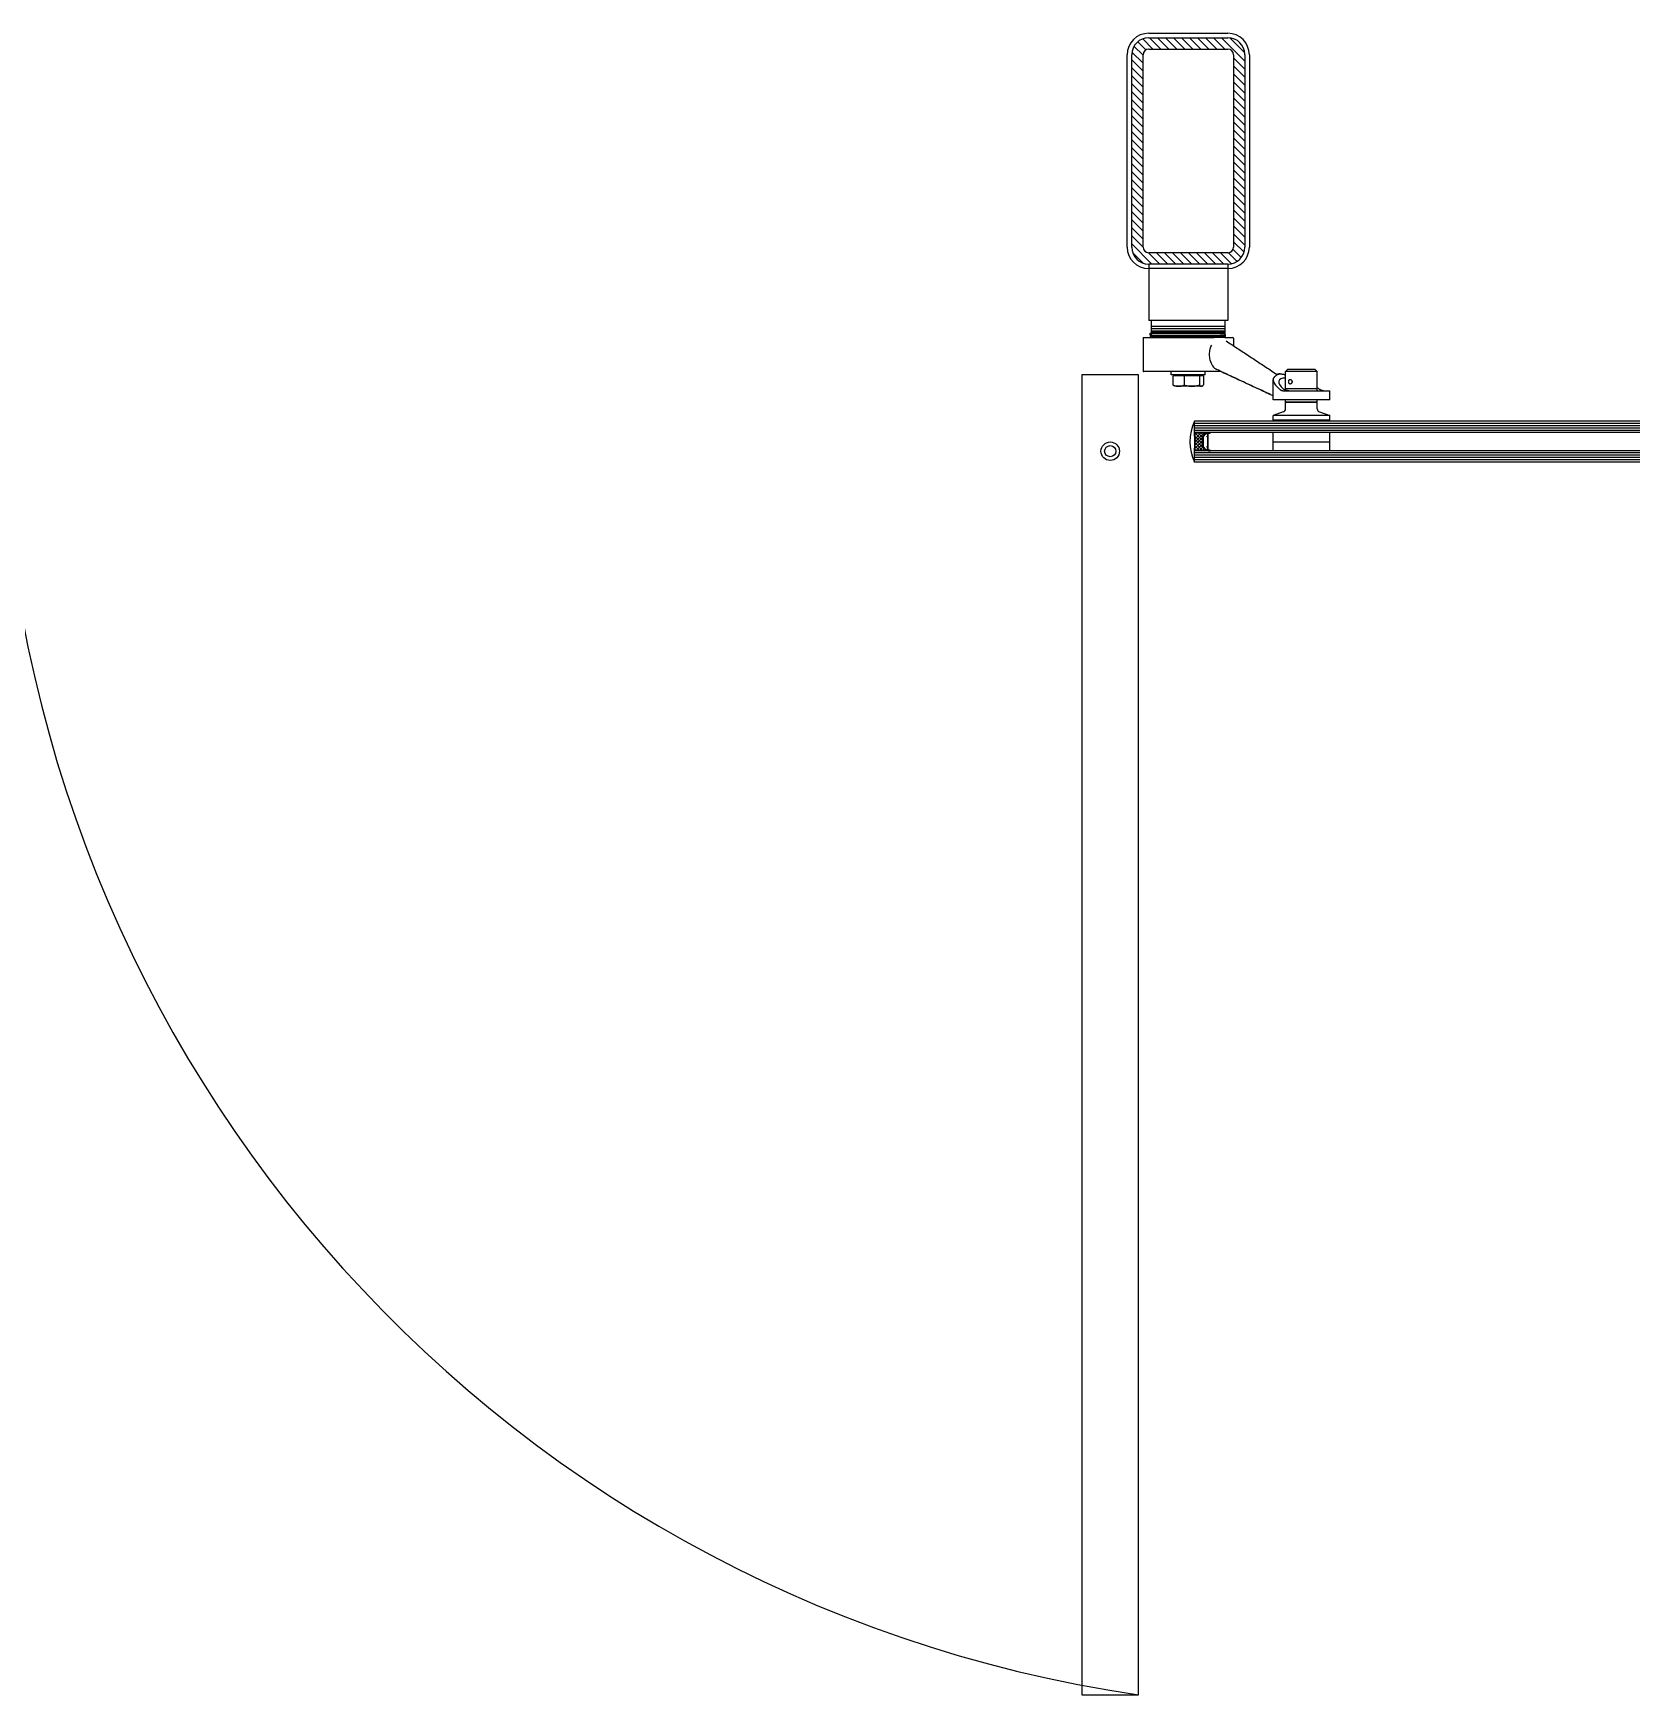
# Model space of a CAD drawing. Header units: inches. Extents: x -12530 to 36157, y 78659 to 110077.
# Drawn here: x 13634 to 15054, y 88586 to 90055 of the extents above; entities that cross this region are included whole.
import ezdxf

# ---------------------------------------------------------------- set-up
doc = ezdxf.new("R2010")
doc.units = ezdxf.units.IN
doc.header["$MEASUREMENT"] = 0
doc.layers.add('freecads.com', color=7, linetype='Continuous')

msp = doc.modelspace()

# ---------------------------------------------------------------- linework, layer by layer
at = {"layer": 'freecads.com'}
for p, q in [((14619.5, 90054.6, 0), (14689.5, 90054.6, 0)), ((14619.5, 90050.6, 0), (14689.5, 90050.6, 0)), ((14630.3, 90040.6, 0), (14620.3, 90050.6, 0)), ((14637.4, 90040.6, 0), (14627.4, 90050.6, 0)), ((14644.4, 90040.6, 0), (14634.4, 90050.6, 0)), ((14651.5, 90040.6, 0), (14641.5, 90050.6, 0)), ((14658.6, 90040.6, 0), (14648.6, 90050.6, 0)), ((14665.6, 90040.6, 0), (14655.6, 90050.6, 0)), ((14672.7, 90040.6, 0), (14662.7, 90050.6, 0)), ((14679.8, 90040.6, 0), (14669.8, 90050.6, 0)), ((14686.9, 90040.6, 0), (14676.9, 90050.6, 0)), ((14704.5, 90030, 0), (14683.9, 90050.6, 0)), ((14704.4, 90037.2, 0), (14691.1, 90050.5, 0)), ((14600.5, 89865.6, 0), (14600.5, 90035.6, 0)), ((14604.5, 89865.6, 0), (14604.5, 90035.6, 0)), ((14614.5, 90028.1, 0), (14604.7, 90037.9, 0)), ((14614.5, 90035.2, 0), (14606.5, 90043.1, 0)), ((14616.9, 90039.9, 0), (14609.8, 90047, 0)), ((14623.2, 90040.6, 0), (14614.2, 90049.6, 0)), ((14614.5, 89865.6, 0), (14614.5, 90035.6, 0)), ((14619.5, 90040.6, 0), (14689.5, 90040.6, 0)), ((14694.5, 90035.6, 0), (14694.5, 89865.6, 0)), ((14704.5, 90035.6, 0), (14704.5, 89865.6, 0)), ((14708.5, 90035.6, 0), (14708.5, 89865.6, 0)), ((14614.5, 90021, 0), (14604.5, 90031, 0)), ((14614.5, 90013.9, 0), (14604.5, 90023.9, 0)), ((14704.5, 90022.9, 0), (14694.5, 90032.9, 0)), ((14704.5, 90015.9, 0), (14694.5, 90025.9, 0)), ((14614.5, 90006.9, 0), (14604.5, 90016.9, 0)), ((14614.5, 89999.8, 0), (14604.5, 90009.8, 0)), ((14704.5, 90008.8, 0), (14694.5, 90018.8, 0)), ((14704.5, 90001.7, 0), (14694.5, 90011.7, 0)), ((14614.5, 89992.7, 0), (14604.5, 90002.7, 0)), ((14614.5, 89985.7, 0), (14604.5, 89995.7, 0)), ((14704.5, 89994.7, 0), (14694.5, 90004.7, 0)), ((14704.5, 89987.6, 0), (14694.5, 89997.6, 0)), ((14614.5, 89978.6, 0), (14604.5, 89988.6, 0)), ((14614.5, 89971.5, 0), (14604.5, 89981.5, 0)), ((14704.5, 89980.5, 0), (14694.5, 89990.5, 0)), ((14704.5, 89973.4, 0), (14694.5, 89983.4, 0)), ((14614.5, 89964.4, 0), (14604.5, 89974.4, 0)), ((14614.5, 89957.4, 0), (14604.5, 89967.4, 0)), ((14704.5, 89966.4, 0), (14694.5, 89976.4, 0)), ((14704.5, 89959.3, 0), (14694.5, 89969.3, 0)), ((14704.5, 89952.2, 0), (14694.5, 89962.2, 0)), ((14614.5, 89950.3, 0), (14604.5, 89960.3, 0)), ((14614.5, 89943.2, 0), (14604.5, 89953.2, 0)), ((14704.5, 89945.2, 0), (14694.5, 89955.2, 0)), ((14704.5, 89938.1, 0), (14694.5, 89948.1, 0)), ((14614.5, 89936.2, 0), (14604.5, 89946.2, 0)), ((14614.5, 89929.1, 0), (14604.5, 89939.1, 0)), ((14704.5, 89931, 0), (14694.5, 89941, 0)), ((14704.5, 89923.9, 0), (14694.5, 89933.9, 0)), ((14614.5, 89922, 0), (14604.5, 89932, 0)), ((14614.5, 89914.9, 0), (14604.5, 89924.9, 0)), ((14614.5, 89907.9, 0), (14604.5, 89917.9, 0)), ((14704.5, 89916.9, 0), (14694.5, 89926.9, 0)), ((14704.5, 89909.8, 0), (14694.5, 89919.8, 0)), ((14614.5, 89900.8, 0), (14604.5, 89910.8, 0)), ((14614.5, 89893.7, 0), (14604.5, 89903.7, 0)), ((14704.5, 89902.7, 0), (14694.5, 89912.7, 0)), ((14704.5, 89895.7, 0), (14694.5, 89905.7, 0)), ((14614.5, 89886.7, 0), (14604.5, 89896.7, 0)), ((14614.5, 89879.6, 0), (14604.5, 89889.6, 0)), ((14704.5, 89888.6, 0), (14694.5, 89898.6, 0)), ((14704.5, 89881.5, 0), (14694.5, 89891.5, 0)), ((14614.5, 89872.5, 0), (14604.5, 89882.5, 0)), ((14614.5, 89865.4, 0), (14604.5, 89875.5, 0)), ((14704.5, 89874.4, 0), (14694.5, 89884.4, 0)), ((14704.5, 89867.4, 0), (14694.5, 89877.4, 0)), ((14622.3, 89850.6, 0), (14604.5, 89868.4, 0)), ((14614.3, 89851.6, 0), (14605.5, 89860.4, 0)), ((14629.4, 89850.6, 0), (14619.4, 89860.6, 0)), ((14689.5, 89860.6, 0), (14619.5, 89860.6, 0)), ((14636.4, 89850.6, 0), (14626.4, 89860.6, 0)), ((14643.5, 89850.6, 0), (14633.5, 89860.6, 0)), ((14650.6, 89850.6, 0), (14640.6, 89860.6, 0)), ((14657.7, 89850.6, 0), (14647.7, 89860.6, 0)), ((14664.7, 89850.6, 0), (14654.7, 89860.6, 0)), ((14671.8, 89850.6, 0), (14661.8, 89860.6, 0)), ((14678.9, 89850.6, 0), (14668.9, 89860.6, 0)), ((14685.9, 89850.6, 0), (14675.9, 89860.6, 0)), ((14692.7, 89850.9, 0), (14683, 89860.6, 0)), ((14697.7, 89853, 0), (14690.1, 89860.6, 0)), ((14701.4, 89856.4, 0), (14694.1, 89863.6, 0)), ((14703.8, 89861, 0), (14694.5, 89870.3, 0)), ((14689.5, 89850.6, 0), (14619.5, 89850.6, 0)), ((14689.5, 89846.6, 0), (14619.5, 89846.6, 0)), ((14560.5, 89752.7, 0), (14560.5, 88586.1, 0)), ((14610.5, 89752.7, 0), (14560.5, 89752.7, 0)), ((14610.5, 88586.1, 0), (14610.5, 89752.7, 0)), ((15053.6, 89711.6), (14660.1, 89711.6, 0)), ((14660.1, 89701.6, 0), (14660.1, 89711.6, 0)), ((15053.6, 89709.6), (14660.1, 89709.6, 0)), ((15053.6, 89707.6), (14660.1, 89707.6, 0)), ((15053.6, 89705.6), (14660.1, 89705.6, 0)), ((15053.6, 89703.6), (14660.1, 89703.6, 0)), ((15053.6, 89701.6), (14660.1, 89701.6, 0)), ((14660.1, 89701.4), (14660.3, 89701.6)), ((14660.1, 89698.7), (14663.1, 89701.6)), ((14667.1, 89694.5), (14660.1, 89701.6)), ((14660.2, 89694.6), (14660.1, 89701.6, 0)), ((14667.1, 89691.7), (14660.1, 89698.7)), ((14660.2, 89695.9), (14665.9, 89701.6)), ((14660.2, 89693.1), (14668.8, 89701.6)), ((14667.1, 89697.4), (14662.9, 89701.6)), ((14668.1, 89699.2), (14665.7, 89701.6)), ((14669.9, 89701.3), (14667.1, 89698.2)), ((14667.1, 89698.2), (14667.1, 89689)), ((14670.2, 89700.8), (14667.6, 89698)), ((14667.6, 89698), (14667.6, 89689.2)), ((14669.4, 89700.7), (14668.5, 89701.6)), ((14671.3, 89698.4), (14671.7, 89698.6)), ((14671.3, 89697.9), (14671.3, 89698.4)), ((14671.7, 89697.6), (14671.3, 89697.9)), ((14671.7, 89698.6), (14671.7, 89700.5)), ((14671.7, 89689.6), (14671.7, 89697.6)), ((14671.9, 89698.1), (14672.2, 89698.3)), ((14672.2, 89697.9), (14671.9, 89698.1)), ((14672.2, 89700.9), (14672.3, 89701)), ((14672.2, 89698.3), (14672.2, 89700.9)), ((14672.2, 89700.9), (14672.2, 89700.9)), ((14672.2, 89700.9), (14672.2, 89700.9)), ((14672.2, 89694.4), (14672.2, 89697.9)), ((14672.3, 89701), (14672.3, 89701.1)), ((14672.3, 89701.1), (14672.4, 89701.1)), ((14672.3, 89701), (14672.3, 89701)), ((14672.3, 89701), (14672.3, 89701)), ((14674.2, 89701.6), (14672.4, 89701.6)), ((14672.4, 89701.1), (14672.4, 89701.1)), ((14672.4, 89701.1), (14672.5, 89701.1)), ((14672.5, 89701.1), (14673.7, 89701.1)), ((14673.7, 89701.1), (14674.2, 89701.4)), ((14674.2, 89701.4), (14674.2, 89701.6)), ((14660.1, 89690.2), (14667.1, 89697.2)), ((14660.1, 89687.3), (14667.1, 89694.3)), ((14660.1, 89685.6, 0), (14660.2, 89690.4)), ((14664.7, 89685.6), (14660.1, 89690.2)), ((14661.9, 89685.6), (14660.1, 89687.4)), ((15053.6, 89685.6), (14660.1, 89685.6, 0)), ((14660.1, 89675.6, 0), (14660.1, 89685.6, 0)), ((15053.6, 89683.6), (14660.1, 89683.6, 0)), ((14668.7, 89687.3), (14660.2, 89695.8)), ((14660.2, 89690.4), (14660.2, 89694.6)), ((14667.5, 89685.6), (14660.2, 89693)), ((14661.2, 89685.6), (14667.1, 89691.5)), ((14664, 89685.6), (14667.3, 89688.8)), ((14666.9, 89685.6), (14668.6, 89687.4)), ((14667.1, 89689), (14669.9, 89685.9)), ((14667.6, 89689.2), (14670.2, 89686.4)), ((14669.7, 89685.6), (14669.9, 89685.8)), ((14671.3, 89689.4), (14671.7, 89689.6)), ((14671.3, 89688.9), (14671.3, 89689.4)), ((14671.7, 89688.6), (14671.3, 89688.9)), ((14671.7, 89686.8), (14671.7, 89688.6)), ((14671.8, 89689.1), (14672.2, 89689.3)), ((14672.2, 89688.9), (14671.8, 89689.1)), ((14672.1, 89694.1), (14672.2, 89694.4)), ((14672.1, 89693.1), (14672.1, 89694.1)), ((14672.2, 89692.9), (14672.1, 89693.1)), ((14672.2, 89689.3), (14672.2, 89692.9)), ((14672.2, 89686.4), (14672.2, 89688.9)), ((14672.2, 89686.3), (14672.2, 89686.4)), ((14672.2, 89686.2), (14672.2, 89686.3)), ((14672.3, 89686.2), (14672.2, 89686.2)), ((14672.2, 89686.2), (14672.2, 89686.2)), ((14672.3, 89686.1), (14672.3, 89686.2)), ((14672.3, 89686.2), (14672.3, 89686.2)), ((14672.4, 89686.1), (14672.3, 89686.1)), ((14673.7, 89686.1), (14672.4, 89686.1)), ((14672.4, 89686.1), (14672.4, 89686.1)), ((14672.4, 89686.1), (14672.4, 89686.1)), ((14672.4, 89685.6), (14674.2, 89685.6)), ((14674.2, 89685.9), (14673.7, 89686.1)), ((14674.2, 89685.6), (14674.2, 89685.9)), ((14729.5, 89693.6, 0), (14779.5, 89693.6, 0)), ((15053.6, 89681.6), (14660.1, 89681.6, 0)), ((15053.6, 89679.6), (14660.1, 89679.6, 0)), ((15053.6, 89677.6), (14660.1, 89677.6, 0)), ((15053.6, 89675.6), (14660.1, 89675.6, 0)), ((15053.6, 89675.6), (14660.1, 89675.6, 0)), ((14560.5, 88586.1, 0), (14610.5, 88586.1, 0))]:
    msp.add_line(p, q, dxfattribs=at)
for p, q in [((14619.5, 89850.6, 0), (14619.5, 89800.6, 0)), ((14689.5, 89850.6, 0), (14619.5, 89850.6, 0)), ((14689.5, 89850.6, 0), (14689.5, 89800.6, 0)), ((14654.5, 89800.6, 0), (14619.5, 89800.6, 0)), ((14622, 89795.6, 0), (14622, 89800.6, 0)), ((14689.5, 89800.6, 0), (14654.5, 89800.6, 0)), ((14687, 89795.6, 0), (14687, 89800.6, 0)), ((14615, 89785.6, 0), (14677.4, 89785.6, 0)), ((14620.9, 89789.6, 0), (14621.7, 89789.6, 0)), ((14620.9, 89788.1, 0), (14620.9, 89789.6, 0)), ((14620.9, 89788.1, 0), (14620.9, 89786.6, 0)), ((14621.7, 89786.6, 0), (14620.9, 89786.6, 0)), ((14622, 89789.6, 0), (14621.7, 89789.6, 0)), ((14621.7, 89788.1, 0), (14622, 89788.1, 0)), ((14622, 89788.1, 0), (14621.7, 89788.1, 0)), ((14621.7, 89786.6, 0), (14622, 89786.6, 0)), ((14622, 89795.6, 0), (14677.5, 89795.6, 0)), ((14622, 89795.6, 0), (14677.5, 89795.6, 0)), ((14622, 89793.6, 0), (14622, 89795.6, 0)), ((14622, 89793.6, 0), (14677.5, 89793.6, 0)), ((14622, 89793.6, 0), (14677.5, 89793.6, 0)), ((14622, 89791.6, 0), (14622, 89793.6, 0)), ((14622, 89791.6, 0), (14677.5, 89791.6, 0)), ((14622, 89791.6, 0), (14677.5, 89791.6, 0)), ((14622, 89790.6, 0), (14622, 89791.6, 0)), ((14622, 89790.6, 0), (14677.5, 89790.6, 0)), ((14622, 89790.6, 0), (14677.5, 89790.6, 0)), ((14622, 89789.6, 0), (14622, 89790.6, 0)), ((14622, 89789.6, 0), (14687, 89789.6, 0)), ((14622, 89788, 0), (14622, 89789.6, 0)), ((14622, 89789.6, 0), (14677.5, 89789.6, 0)), ((14622, 89788, 0), (14622, 89786.6, 0)), ((14687, 89786.6, 0), (14622, 89786.6, 0)), ((14622, 89786.6, 0), (14677.5, 89786.6, 0)), ((14622, 89785.6, 0), (14622, 89786.6, 0)), ((14677.9, 89785.6, 0), (14677.4, 89785.6, 0)), ((14677.5, 89795.6, 0), (14687, 89795.6, 0)), ((14677.5, 89795.6, 0), (14687, 89795.6, 0)), ((14677.5, 89793.6, 0), (14687, 89793.6, 0)), ((14677.5, 89793.6, 0), (14687, 89793.6, 0)), ((14677.5, 89791.6, 0), (14687, 89791.6, 0)), ((14677.5, 89791.6, 0), (14687, 89791.6, 0)), ((14677.5, 89790.6, 0), (14687, 89790.6, 0)), ((14677.5, 89790.6, 0), (14687, 89790.6, 0)), ((14677.5, 89789.6, 0), (14687, 89789.6, 0)), ((14677.5, 89786.6, 0), (14687, 89786.6, 0)), ((14678.4, 89785.6, 0), (14677.9, 89785.6, 0)), ((14678.8, 89785.6, 0), (14678.4, 89785.6, 0)), ((14679.3, 89785.6, 0), (14678.8, 89785.6, 0)), ((14679.8, 89785.6, 0), (14679.3, 89785.6, 0)), ((14680.2, 89785.6, 0), (14679.8, 89785.6, 0)), ((14680.7, 89785.6, 0), (14680.2, 89785.6, 0)), ((14681.1, 89785.6, 0), (14680.7, 89785.6, 0)), ((14681.6, 89785.6, 0), (14681.1, 89785.6, 0)), ((14682, 89785.6, 0), (14681.6, 89785.6, 0)), ((14682.4, 89785.6, 0), (14682, 89785.6, 0)), ((14682.8, 89785.6, 0), (14682.4, 89785.6, 0)), ((14683.2, 89785.6, 0), (14682.8, 89785.6, 0)), ((14683.6, 89785.6, 0), (14683.2, 89785.6, 0)), ((14684, 89785.6, 0), (14683.6, 89785.6, 0)), ((14684.3, 89785.6, 0), (14684, 89785.6, 0)), ((14684.7, 89785.6, 0), (14684.3, 89785.6, 0)), ((14685, 89785.6, 0), (14684.7, 89785.6, 0)), ((14685.3, 89785.6, 0), (14685, 89785.6, 0)), ((14685.7, 89785.6, 0), (14685.3, 89785.6, 0)), ((14686, 89785.6, 0), (14685.7, 89785.6, 0)), ((14686.3, 89785.6, 0), (14686, 89785.6, 0)), ((14686.6, 89785.6, 0), (14686.3, 89785.6, 0)), ((14686.9, 89785.6, 0), (14686.6, 89785.6, 0)), ((14686.9, 89785.6, 0), (14694, 89785.6, 0)), ((14687, 89793.6, 0), (14687, 89795.6, 0)), ((14687, 89791.6, 0), (14687, 89793.6, 0)), ((14687, 89790.6, 0), (14687, 89791.6, 0)), ((14687, 89789.6, 0), (14687, 89790.6, 0)), ((14687, 89788.2, 0), (14687, 89789.6, 0)), ((14687, 89788.2, 0), (14687, 89786.6, 0)), ((14687, 89785.6, 0), (14687, 89786.6, 0)), ((14614.5, 89785.1, 0), (14614.5, 89756.1, 0)), ((14688, 89782.7, 0), (14689.2, 89781.9, 0)), ((14689.2, 89781.9, 0), (14690.5, 89781.1, 0)), ((14690.5, 89781.1, 0), (14691.7, 89780.2, 0)), ((14691.7, 89780.2, 0), (14693, 89779.4, 0)), ((14693, 89779.4, 0), (14694.2, 89778.6, 0)), ((14694.2, 89778.6, 0), (14695.5, 89777.8, 0)), ((14694.5, 89785.1, 0), (14694.5, 89778.4, 0)), ((14695.5, 89777.8, 0), (14696.8, 89776.9, 0)), ((14696.8, 89776.9, 0), (14698, 89776.1, 0)), ((14698, 89776.1, 0), (14699.3, 89775.3, 0)), ((14699.3, 89775.3, 0), (14700.5, 89774.4, 0)), ((14700.5, 89774.4, 0), (14701.8, 89773.6, 0)), ((14701.8, 89773.6, 0), (14703, 89772.8, 0)), ((14703, 89772.8, 0), (14704.3, 89772, 0)), ((14704.3, 89772, 0), (14705.5, 89771.1, 0)), ((14705.5, 89771.1, 0), (14706.8, 89770.3, 0)), ((14681.2, 89756.7, 0), (14679.8, 89757.3, 0)), ((14682.6, 89756, 0), (14681.2, 89756.7, 0)), ((14706.8, 89770.3, 0), (14708, 89769.5, 0)), ((14708, 89769.5, 0), (14709.3, 89768.6, 0)), ((14709.3, 89768.6, 0), (14710.6, 89767.8, 0)), ((14710.6, 89767.8, 0), (14711.8, 89767, 0)), ((14711.8, 89767, 0), (14713.1, 89766.2, 0)), ((14713.1, 89766.2, 0), (14714.3, 89765.3, 0)), ((14714.3, 89765.3, 0), (14715.6, 89764.5, 0)), ((14715.6, 89764.5, 0), (14716.8, 89763.7, 0)), ((14716.8, 89763.7, 0), (14718.1, 89762.8, 0)), ((14718.1, 89762.8, 0), (14719.3, 89762, 0)), ((14719.3, 89762, 0), (14720.6, 89761.2, 0)), ((14720.6, 89761.2, 0), (14721.8, 89760.3, 0)), ((14721.8, 89760.3, 0), (14723.1, 89759.5, 0)), ((14723.1, 89759.5, 0), (14724.4, 89758.7, 0)), ((14724.4, 89758.7, 0), (14725.6, 89757.9, 0)), ((14725.6, 89757.9, 0), (14726.9, 89757, 0)), ((14726.9, 89757, 0), (14728.1, 89756.2, 0)), ((14728.1, 89756.2, 0), (14729.4, 89755.4, 0)), ((14742.5, 89757.6, 0), (14740.5, 89755.6, 0)), ((14742.5, 89757.6, 0), (14763, 89757.6, 0)), ((14763, 89757.6, 0), (14766.5, 89757.6, 0)), ((14766.5, 89757.6, 0), (14768.5, 89755.6, 0)), ((14682.8, 89755.6, 0), (14615, 89755.6, 0)), ((14639.5, 89752.6, 0), (14639.5, 89755.6, 0)), ((14640.6, 89752.6, 0), (14639.5, 89752.6, 0)), ((14669.5, 89752.6, 0), (14640.6, 89752.6, 0)), ((14650.9, 89751.8, 0), (14641.1, 89751.8, 0)), ((14641.1, 89743.7, 0), (14641.1, 89751.8, 0)), ((14641.1, 89743.7, 0), (14641.4, 89743.6, 0)), ((14641.2, 89743.6, 0), (14641.1, 89743.7, 0)), ((14641.3, 89743.5, 0), (14641.2, 89743.6, 0)), ((14641.2, 89743.6, 0), (14641.2, 89743.6, 0)), ((14641.4, 89743.4, 0), (14641.3, 89743.5, 0)), ((14641.3, 89743.5, 0), (14641.3, 89743.5, 0)), ((14641.3, 89743.5, 0), (14641.3, 89743.5, 0)), ((14641.4, 89743.6, 0), (14641.6, 89743.5, 0)), ((14641.5, 89743.3, 0), (14641.4, 89743.4, 0)), ((14641.4, 89743.4, 0), (14641.4, 89743.4, 0)), ((14641.6, 89743.3, 0), (14641.5, 89743.3, 0)), ((14641.5, 89743.3, 0), (14641.5, 89743.3, 0)), ((14641.6, 89743.5, 0), (14641.8, 89743.4, 0)), ((14641.6, 89743.2, 0), (14641.6, 89743.3, 0)), ((14641.7, 89743.2, 0), (14641.6, 89743.2, 0)), ((14641.6, 89743.2, 0), (14641.6, 89743.2, 0)), ((14641.7, 89743.1, 0), (14641.7, 89743.2, 0)), ((14641.8, 89743.1, 0), (14641.7, 89743.1, 0)), ((14641.8, 89743.4, 0), (14642, 89743.3, 0)), ((14641.8, 89743, 0), (14641.8, 89743.1, 0)), ((14641.8, 89743.1, 0), (14641.8, 89743.1, 0)), ((14641.9, 89743, 0), (14641.8, 89743, 0)), ((14641.9, 89742.9, 0), (14641.9, 89743, 0)), ((14641.9, 89743, 0), (14641.9, 89743, 0)), ((14642, 89742.9, 0), (14641.9, 89742.9, 0)), ((14642, 89743.3, 0), (14642.2, 89743.3, 0)), ((14642.1, 89742.9, 0), (14642, 89742.9, 0)), ((14642, 89742.9, 0), (14642, 89742.9, 0)), ((14642.5, 89742.6, 0), (14642.1, 89742.9, 0)), ((14642.1, 89742.9, 0), (14642.1, 89742.9, 0)), ((14642.2, 89743.3, 0), (14642.4, 89743.2, 0)), ((14642.4, 89743.2, 0), (14642.7, 89743.1, 0)), ((14646, 89742.6, 0), (14642.5, 89742.6, 0)), ((14642.7, 89743.1, 0), (14642.9, 89743.1, 0)), ((14642.9, 89743.1, 0), (14643.1, 89743, 0)), ((14643.1, 89743, 0), (14643.3, 89743, 0)), ((14643.3, 89751.8, 0), (14643.3, 89752.6, 0)), ((14643.3, 89743, 0), (14643.5, 89742.9, 0)), ((14643.5, 89742.9, 0), (14643.7, 89742.9, 0)), ((14643.7, 89742.9, 0), (14643.9, 89742.8, 0)), ((14643.9, 89742.8, 0), (14644.1, 89742.8, 0)), ((14644.1, 89742.8, 0), (14644.3, 89742.8, 0)), ((14644.3, 89742.8, 0), (14644.5, 89742.7, 0)), ((14644.5, 89742.7, 0), (14644.7, 89742.7, 0)), ((14644.7, 89742.7, 0), (14644.9, 89742.7, 0)), ((14644.9, 89742.7, 0), (14645.1, 89742.7, 0)), ((14645.1, 89742.7, 0), (14645.3, 89742.6, 0)), ((14645.3, 89742.6, 0), (14645.4, 89742.6, 0)), ((14645.4, 89742.6, 0), (14645.6, 89742.6, 0)), ((14645.6, 89742.6, 0), (14645.8, 89742.6, 0)), ((14645.8, 89742.6, 0), (14646, 89742.6, 0)), ((14666.5, 89742.6, 0), (14646, 89742.6, 0)), ((14646, 89742.6, 0), (14646.2, 89742.6, 0)), ((14646.2, 89742.6, 0), (14646.4, 89742.6, 0)), ((14646.4, 89742.6, 0), (14646.6, 89742.6, 0)), ((14646.6, 89742.6, 0), (14646.8, 89742.6, 0)), ((14646.8, 89742.6, 0), (14647, 89742.7, 0)), ((14647, 89742.7, 0), (14647.2, 89742.7, 0)), ((14647.2, 89742.7, 0), (14647.4, 89742.7, 0)), ((14647.4, 89742.7, 0), (14647.6, 89742.7, 0)), ((14647.6, 89742.7, 0), (14647.8, 89742.8, 0)), ((14647.8, 89742.8, 0), (14648, 89742.8, 0)), ((14648, 89742.8, 0), (14648.2, 89742.8, 0)), ((14648.2, 89742.8, 0), (14648.4, 89742.9, 0)), ((14648.4, 89742.9, 0), (14648.6, 89742.9, 0)), ((14648.6, 89742.9, 0), (14648.8, 89743, 0)), ((14648.8, 89743, 0), (14649, 89743, 0)), ((14649, 89743, 0), (14649.2, 89743.1, 0)), ((14649.2, 89743.1, 0), (14649.4, 89743.1, 0)), ((14649.4, 89743.1, 0), (14649.6, 89743.2, 0)), ((14649.6, 89743.2, 0), (14649.8, 89743.3, 0)), ((14649.8, 89743.3, 0), (14650.1, 89743.3, 0)), ((14650.1, 89743.3, 0), (14650.3, 89743.4, 0)), ((14650.3, 89743.4, 0), (14650.5, 89743.5, 0)), ((14650.5, 89743.5, 0), (14650.7, 89743.6, 0)), ((14650.7, 89743.6, 0), (14650.9, 89743.7, 0)), ((14650.9, 89751.8, 0), (14650.9, 89743.7, 0)), ((14664.3, 89751.8, 0), (14650.9, 89751.8, 0)), ((14650.9, 89743.7, 0), (14651.6, 89743.5, 0)), ((14651.6, 89743.5, 0), (14652.2, 89743.3, 0)), ((14652.2, 89743.3, 0), (14652.8, 89743.2, 0)), ((14652.8, 89743.2, 0), (14653.4, 89743.1, 0)), ((14653.4, 89743.1, 0), (14653.9, 89743, 0)), ((14653.9, 89743, 0), (14654.5, 89742.9, 0)), ((14654.5, 89742.9, 0), (14655, 89742.8, 0)), ((14655, 89742.8, 0), (14655.5, 89742.7, 0)), ((14655.5, 89742.7, 0), (14656.1, 89742.7, 0)), ((14656.1, 89742.7, 0), (14656.6, 89742.6, 0)), ((14656.6, 89742.6, 0), (14657.1, 89742.6, 0)), ((14657.1, 89742.6, 0), (14657.6, 89742.6, 0)), ((14657.6, 89742.6, 0), (14658.2, 89742.6, 0)), ((14658.2, 89742.6, 0), (14658.7, 89742.6, 0)), ((14658.7, 89742.6, 0), (14659.2, 89742.7, 0)), ((14659.2, 89742.7, 0), (14659.7, 89742.7, 0)), ((14659.7, 89742.7, 0), (14660.3, 89742.8, 0)), ((14660.3, 89742.8, 0), (14660.8, 89742.9, 0)), ((14660.8, 89742.9, 0), (14661.3, 89743, 0)), ((14661.3, 89743, 0), (14661.9, 89743.1, 0)), ((14661.9, 89743.1, 0), (14662.5, 89743.2, 0)), ((14662.5, 89743.2, 0), (14663.1, 89743.3, 0)), ((14663.1, 89743.3, 0), (14663.7, 89743.5, 0)), ((14663.7, 89743.5, 0), (14664.3, 89743.7, 0)), ((14664.3, 89751.8, 0), (14664.3, 89743.7, 0)), ((14667.9, 89751.8, 0), (14664.3, 89751.8, 0)), ((14664.3, 89743.7, 0), (14664.5, 89743.5, 0)), ((14664.5, 89743.5, 0), (14664.7, 89743.3, 0)), ((14664.7, 89743.3, 0), (14664.8, 89743.2, 0)), ((14664.8, 89743.2, 0), (14665, 89743.1, 0)), ((14665, 89743.1, 0), (14665.1, 89743, 0)), ((14665.1, 89743, 0), (14665.3, 89742.9, 0)), ((14665.3, 89742.9, 0), (14665.4, 89742.8, 0)), ((14665.4, 89742.8, 0), (14665.6, 89742.7, 0)), ((14665.6, 89742.7, 0), (14665.7, 89742.7, 0)), ((14665.7, 89742.7, 0), (14665.8, 89742.6, 0)), ((14665.8, 89751.8, 0), (14665.8, 89752.6, 0)), ((14665.8, 89742.6, 0), (14666, 89742.6, 0)), ((14666, 89742.6, 0), (14666.1, 89742.6, 0)), ((14666.1, 89742.6, 0), (14666.3, 89742.6, 0)), ((14666.3, 89742.6, 0), (14666.4, 89742.6, 0)), ((14666.4, 89742.6, 0), (14666.5, 89742.7, 0)), ((14666.5, 89742.6, 0), (14667, 89742.9, 0)), ((14666.5, 89742.7, 0), (14666.7, 89742.7, 0)), ((14666.7, 89742.7, 0), (14666.8, 89742.8, 0)), ((14666.8, 89742.8, 0), (14667, 89742.9, 0)), ((14667, 89742.9, 0), (14667.1, 89743, 0)), ((14667.1, 89743, 0), (14667.3, 89743.1, 0)), ((14667.3, 89743.1, 0), (14667.4, 89743.2, 0)), ((14667.4, 89743.2, 0), (14667.6, 89743.3, 0)), ((14667.6, 89743.3, 0), (14667.7, 89743.5, 0)), ((14667.7, 89743.5, 0), (14667.9, 89743.7, 0)), ((14667.9, 89751.8, 0), (14667.9, 89743.7, 0)), ((14669.5, 89752.6, 0), (14669.5, 89755.6, 0)), ((14684, 89755.4, 0), (14682.6, 89756, 0)), ((14683.5, 89755.6, 0), (14682.8, 89755.6, 0)), ((14684.6, 89755, 0), (14683.2, 89755.6, 0)), ((14685.4, 89754.7, 0), (14684, 89755.4, 0)), ((14686, 89754.3, 0), (14684.6, 89755, 0)), ((14686.7, 89754.1, 0), (14685.4, 89754.7, 0)), ((14687.4, 89753.6, 0), (14686, 89754.3, 0)), ((14688.1, 89753.5, 0), (14686.7, 89754.1, 0)), ((14688.8, 89753, 0), (14687.4, 89753.6, 0)), ((14689.5, 89752.8, 0), (14688.1, 89753.5, 0)), ((14690.2, 89752.3, 0), (14688.8, 89753, 0)), ((14690.9, 89752.2, 0), (14689.5, 89752.8, 0)), ((14691.6, 89751.7, 0), (14690.2, 89752.3, 0)), ((14692.3, 89751.5, 0), (14690.9, 89752.2, 0)), ((14693, 89751, 0), (14691.6, 89751.7, 0)), ((14693.6, 89750.9, 0), (14692.3, 89751.5, 0)), ((14694.5, 89750.4, 0), (14693, 89751, 0)), ((14695, 89750.2, 0), (14693.6, 89750.9, 0)), ((14695.9, 89749.7, 0), (14694.5, 89750.4, 0)), ((14696.4, 89749.6, 0), (14695, 89750.2, 0)), ((14697.3, 89749.1, 0), (14695.9, 89749.7, 0)), ((14697.8, 89748.9, 0), (14696.4, 89749.6, 0)), ((14698.7, 89748.4, 0), (14697.3, 89749.1, 0)), ((14699.2, 89748.3, 0), (14697.8, 89748.9, 0)), ((14700.1, 89747.8, 0), (14698.7, 89748.4, 0)), ((14700.5, 89747.7, 0), (14699.2, 89748.3, 0)), ((14701.5, 89747.1, 0), (14700.1, 89747.8, 0)), ((14701.9, 89747, 0), (14700.5, 89747.7, 0)), ((14702.9, 89746.5, 0), (14701.5, 89747.1, 0)), ((14703.3, 89746.4, 0), (14701.9, 89747, 0)), ((14704.3, 89745.8, 0), (14702.9, 89746.5, 0)), ((14704.7, 89745.7, 0), (14703.3, 89746.4, 0)), ((14705.7, 89745.1, 0), (14704.3, 89745.8, 0)), ((14706.1, 89745.1, 0), (14704.7, 89745.7, 0)), ((14707.1, 89744.5, 0), (14705.7, 89745.1, 0)), ((14707.4, 89744.4, 0), (14706.1, 89745.1, 0)), ((14708.5, 89743.8, 0), (14707.1, 89744.5, 0)), ((14708.8, 89743.8, 0), (14707.4, 89744.4, 0)), ((14709.9, 89743.2, 0), (14708.5, 89743.8, 0)), ((14710.2, 89743.2, 0), (14708.8, 89743.8, 0)), ((14711.3, 89742.5, 0), (14709.9, 89743.2, 0)), ((14711.6, 89742.5, 0), (14710.2, 89743.2, 0)), ((14712.7, 89741.9, 0), (14711.3, 89742.5, 0)), ((14713, 89741.9, 0), (14711.6, 89742.5, 0)), ((14714.1, 89741.2, 0), (14712.7, 89741.9, 0)), ((14714.3, 89741.2, 0), (14713, 89741.9, 0)), ((14729.4, 89755.4, 0), (14730.6, 89754.5, 0)), ((14729.5, 89730.6, 0), (14729.5, 89748.5, 0)), ((14730.6, 89754.5, 0), (14731.9, 89753.7, 0)), ((14731.4, 89751.5, 0), (14731.6, 89751.7, 0)), ((14731.6, 89751.7, 0), (14731.8, 89751.8, 0)), ((14731.8, 89751.8, 0), (14732, 89752, 0)), ((14731.9, 89753.7, 0), (14733.1, 89752.9, 0)), ((14732, 89752, 0), (14732.2, 89752.1, 0)), ((14732.2, 89752.1, 0), (14732.4, 89752.3, 0)), ((14732.4, 89752.3, 0), (14732.6, 89752.5, 0)), ((14732.6, 89752.5, 0), (14732.8, 89752.6, 0)), ((14732.8, 89752.6, 0), (14733, 89752.8, 0)), ((14733, 89752.8, 0), (14733.2, 89752.9, 0)), ((14733.2, 89753, 0), (14733.1, 89753, 0)), ((14733.1, 89753, 0), (14733.1, 89752.9, 0)), ((14733.2, 89752.9, 0), (14733.5, 89753.1, 0)), ((14733.3, 89753.1, 0), (14733.2, 89753, 0)), ((14733.4, 89753.1, 0), (14733.3, 89753.1, 0)), ((14733.5, 89753.2, 0), (14733.4, 89753.1, 0)), ((14733.5, 89753.1, 0), (14733.8, 89753.2, 0)), ((14733.6, 89753.2, 0), (14733.5, 89753.2, 0)), ((14733.5, 89753.2, 0), (14733.5, 89753.2, 0)), ((14733.7, 89753.3, 0), (14733.6, 89753.2, 0)), ((14733.8, 89753.3, 0), (14733.7, 89753.3, 0)), ((14733.8, 89753.2, 0), (14734.1, 89753.3, 0)), ((14733.9, 89753.3, 0), (14733.8, 89753.3, 0)), ((14734, 89753.4, 0), (14733.9, 89753.3, 0)), ((14734.1, 89753.4, 0), (14734, 89753.4, 0)), ((14734.1, 89753.3, 0), (14734.5, 89753.4, 0)), ((14734.2, 89753.4, 0), (14734.1, 89753.4, 0)), ((14734.4, 89753.4, 0), (14734.2, 89753.4, 0)), ((14734.5, 89753.4, 0), (14734.4, 89753.4, 0)), ((14734.5, 89753.4, 0), (14734.9, 89753.5, 0)), ((14734.6, 89753.5, 0), (14734.5, 89753.4, 0)), ((14734.7, 89753.5, 0), (14734.6, 89753.5, 0)), ((14734.8, 89753.5, 0), (14734.7, 89753.5, 0)), ((14735, 89753.5, 0), (14734.8, 89753.5, 0)), ((14734.9, 89753.5, 0), (14735.3, 89753.5, 0)), ((14735.1, 89753.5, 0), (14735, 89753.5, 0)), ((14735.2, 89753.5, 0), (14735.1, 89753.5, 0)), ((14735.4, 89753.5, 0), (14735.2, 89753.5, 0)), ((14735.3, 89753.5, 0), (14735.8, 89753.5, 0)), ((14735.5, 89753.5, 0), (14735.4, 89753.5, 0)), ((14735.7, 89753.5, 0), (14735.5, 89753.5, 0)), ((14735.8, 89753.5, 0), (14736.3, 89753.5, 0)), ((14736.3, 89753.5, 0), (14736.9, 89753.5, 0)), ((14736.9, 89753.5, 0), (14737.4, 89753.4, 0)), ((14737.4, 89753.4, 0), (14738, 89753.3, 0)), ((14738, 89753.3, 0), (14738.6, 89753.2, 0)), ((14738.6, 89753.2, 0), (14739.3, 89753.1, 0)), ((14739.3, 89753.1, 0), (14739.9, 89752.9, 0)), ((14739.9, 89752.9, 0), (14740.5, 89752.8, 0)), ((14740.5, 89740.6, 0), (14740.5, 89755.6, 0)), ((14764.4, 89755.6, 0), (14740.5, 89755.6, 0)), ((14743.2, 89746.6, 0), (14743.3, 89746.9, 0)), ((14743.3, 89746.3, 0), (14743.2, 89746.6, 0)), ((14743.3, 89747.4, 0), (14743.4, 89747.7, 0)), ((14743.3, 89747.1, 0), (14743.3, 89747.4, 0)), ((14743.3, 89746.9, 0), (14743.3, 89747.1, 0)), ((14743.3, 89746.1, 0), (14743.3, 89746.3, 0)), ((14743.3, 89745.8, 0), (14743.3, 89746.1, 0)), ((14743.4, 89745.6, 0), (14743.3, 89745.8, 0)), ((14743.4, 89747.7, 0), (14743.5, 89747.9, 0)), ((14743.5, 89745.3, 0), (14743.4, 89745.6, 0)), ((14743.5, 89747.9, 0), (14743.6, 89748.1, 0)), ((14743.6, 89745.1, 0), (14743.5, 89745.3, 0)), ((14743.6, 89748.1, 0), (14743.8, 89748.3, 0)), ((14743.8, 89744.9, 0), (14743.6, 89745.1, 0)), ((14743.8, 89748.3, 0), (14743.9, 89748.4, 0)), ((14743.9, 89744.8, 0), (14743.8, 89744.9, 0)), ((14743.9, 89748.4, 0), (14744.1, 89748.5, 0)), ((14744.1, 89744.7, 0), (14743.9, 89744.8, 0)), ((14744.1, 89748.5, 0), (14744.2, 89748.6, 0)), ((14744.2, 89744.6, 0), (14744.1, 89744.7, 0)), ((14744.2, 89748.6, 0), (14744.4, 89748.7, 0)), ((14744.4, 89744.5, 0), (14744.2, 89744.6, 0)), ((14744.4, 89748.7, 0), (14744.6, 89748.7, 0)), ((14744.6, 89744.5, 0), (14744.4, 89744.5, 0)), ((14744.6, 89748.7, 0), (14744.8, 89748.7, 0)), ((14744.8, 89744.5, 0), (14744.6, 89744.5, 0)), ((14744.8, 89748.7, 0), (14745, 89748.6, 0)), ((14745, 89744.6, 0), (14744.8, 89744.5, 0)), ((14745, 89748.6, 0), (14745.2, 89748.5, 0)), ((14745.2, 89744.7, 0), (14745, 89744.6, 0)), ((14745.2, 89748.5, 0), (14745.4, 89748.4, 0)), ((14745.4, 89744.8, 0), (14745.2, 89744.7, 0)), ((14745.4, 89748.4, 0), (14745.6, 89748.3, 0)), ((14745.6, 89744.9, 0), (14745.4, 89744.8, 0)), ((14745.6, 89748.3, 0), (14745.7, 89748.1, 0)), ((14745.7, 89745.1, 0), (14745.6, 89744.9, 0)), ((14745.7, 89748.1, 0), (14745.9, 89747.9, 0)), ((14745.9, 89745.3, 0), (14745.7, 89745.1, 0)), ((14745.9, 89747.9, 0), (14746, 89747.7, 0)), ((14746, 89745.6, 0), (14745.9, 89745.3, 0)), ((14746, 89747.7, 0), (14746.1, 89747.4, 0)), ((14746.1, 89745.8, 0), (14746, 89745.6, 0)), ((14746.1, 89747.4, 0), (14746.2, 89747.1, 0)), ((14746.2, 89746.1, 0), (14746.1, 89745.8, 0)), ((14746.2, 89747.1, 0), (14746.2, 89746.9, 0)), ((14746.2, 89746.9, 0), (14746.2, 89746.6, 0)), ((14746.2, 89746.6, 0), (14746.2, 89746.3, 0)), ((14746.2, 89746.3, 0), (14746.2, 89746.1, 0)), ((14768.5, 89755.6, 0), (14764.4, 89755.6, 0)), ((14768.5, 89740.6, 0), (14768.5, 89755.6, 0)), ((14715.5, 89740.6, 0), (14714.1, 89741.2, 0)), ((14715.7, 89740.6, 0), (14714.3, 89741.2, 0)), ((14716.9, 89739.9, 0), (14715.5, 89740.6, 0)), ((14717.1, 89739.9, 0), (14715.7, 89740.6, 0)), ((14718.3, 89739.3, 0), (14716.9, 89739.9, 0)), ((14718.5, 89739.3, 0), (14717.1, 89739.9, 0)), ((14719.7, 89738.6, 0), (14718.3, 89739.3, 0)), ((14719.9, 89738.7, 0), (14718.5, 89739.3, 0)), ((14721.1, 89738, 0), (14719.7, 89738.6, 0)), ((14721.2, 89738, 0), (14719.9, 89738.7, 0)), ((14722.5, 89737.3, 0), (14721.1, 89738, 0)), ((14722.6, 89737.4, 0), (14721.2, 89738, 0)), ((14723.9, 89736.6, 0), (14722.5, 89737.3, 0)), ((14724, 89736.7, 0), (14722.6, 89737.4, 0)), ((14725.3, 89736, 0), (14723.9, 89736.6, 0)), ((14725.4, 89736.1, 0), (14724, 89736.7, 0)), ((14726.7, 89735.3, 0), (14725.3, 89736, 0)), ((14726.8, 89735.4, 0), (14725.4, 89736.1, 0)), ((14728.1, 89734.7, 0), (14726.7, 89735.3, 0)), ((14728.1, 89734.8, 0), (14726.8, 89735.4, 0)), ((14729.5, 89734.2, 0), (14728.1, 89734.8, 0)), ((14729.5, 89734, 0), (14728.1, 89734.7, 0)), ((14779.5, 89730.6, 0), (14729.5, 89730.6, 0)), ((14735.3, 89739.9, 0), (14735.4, 89739.8, 0)), ((14735.4, 89739.8, 0), (14735.6, 89739.7, 0)), ((14735.6, 89739.7, 0), (14735.7, 89739.6, 0)), ((14735.7, 89739.6, 0), (14735.8, 89739.5, 0)), ((14735.8, 89739.5, 0), (14735.9, 89739.4, 0)), ((14735.9, 89739.4, 0), (14736.1, 89739.3, 0)), ((14736.1, 89739.3, 0), (14736.2, 89739.2, 0)), ((14736.2, 89739.2, 0), (14736.4, 89739.2, 0)), ((14736.4, 89739.2, 0), (14736.5, 89739.1, 0)), ((14736.5, 89739.1, 0), (14736.6, 89739, 0)), ((14736.6, 89739, 0), (14736.8, 89739, 0)), ((14736.8, 89739, 0), (14736.9, 89738.9, 0)), ((14736.9, 89738.9, 0), (14737.1, 89738.9, 0)), ((14737.1, 89738.9, 0), (14737.2, 89738.8, 0)), ((14737.2, 89738.8, 0), (14737.4, 89738.8, 0)), ((14737.4, 89738.8, 0), (14737.5, 89738.7, 0)), ((14737.5, 89738.7, 0), (14737.7, 89738.7, 0)), ((14737.7, 89738.7, 0), (14737.8, 89738.7, 0)), ((14737.8, 89738.7, 0), (14738, 89738.7, 0)), ((14738, 89738.7, 0), (14738.2, 89738.6, 0)), ((14738.2, 89738.6, 0), (14738.3, 89738.6, 0)), ((14738.3, 89738.6, 0), (14738.5, 89738.6, 0)), ((14738.5, 89740.2, 0), (14738.5, 89740.2, 0)), ((14738.5, 89740.2, 0), (14738.5, 89740.2, 0)), ((14738.5, 89740.2, 0), (14738.5, 89740.2, 0)), ((14738.5, 89740.2, 0), (14738.6, 89740.2, 0)), ((14738.5, 89738.6, 0), (14738.6, 89738.6, 0)), ((14738.6, 89740.2, 0), (14738.6, 89740.1, 0)), ((14738.6, 89740.1, 0), (14738.6, 89740.1, 0)), ((14738.6, 89740.1, 0), (14738.6, 89740.1, 0)), ((14738.6, 89740.1, 0), (14738.6, 89740.1, 0)), ((14738.6, 89740.1, 0), (14738.6, 89740.1, 0)), ((14738.6, 89740.1, 0), (14738.7, 89740.1, 0)), ((14738.6, 89738.6, 0), (14738.8, 89738.6, 0)), ((14738.7, 89740.1, 0), (14738.7, 89740.1, 0)), ((14738.7, 89740.1, 0), (14738.7, 89740, 0)), ((14738.7, 89740, 0), (14738.7, 89740, 0)), ((14738.7, 89740, 0), (14738.7, 89740, 0)), ((14738.7, 89740, 0), (14738.7, 89740, 0)), ((14738.7, 89740, 0), (14738.7, 89740, 0)), ((14738.7, 89740, 0), (14738.8, 89740, 0)), ((14738.8, 89740, 0), (14738.8, 89740, 0)), ((14738.8, 89740, 0), (14738.8, 89740, 0)), ((14738.8, 89740, 0), (14738.8, 89739.9, 0)), ((14738.8, 89739.9, 0), (14738.8, 89739.9, 0)), ((14738.8, 89739.9, 0), (14738.9, 89739.9, 0)), ((14738.8, 89738.6, 0), (14779.5, 89738.6, 0)), ((14738.9, 89739.9, 0), (14738.9, 89739.9, 0)), ((14738.9, 89739.9, 0), (14738.9, 89739.9, 0)), ((14739, 89739.8, 0), (14738.9, 89739.9, 0)), ((14739.1, 89739.7, 0), (14739, 89739.8, 0)), ((14739.3, 89739.6, 0), (14739.1, 89739.7, 0)), ((14739.4, 89739.5, 0), (14739.3, 89739.6, 0)), ((14739.5, 89739.5, 0), (14739.4, 89739.5, 0)), ((14739.7, 89739.4, 0), (14739.5, 89739.5, 0)), ((14739.9, 89739.3, 0), (14739.7, 89739.4, 0)), ((14740, 89739.2, 0), (14739.9, 89739.3, 0)), ((14740.2, 89739.2, 0), (14740, 89739.2, 0)), ((14740.4, 89739.1, 0), (14740.2, 89739.2, 0)), ((14740.6, 89739, 0), (14740.4, 89739.1, 0)), ((14740.5, 89740.6, 0), (14764.4, 89740.6, 0)), ((14740.5, 89740.6, 0), (14764.4, 89740.6, 0)), ((14740.5, 89739, 0), (14740.5, 89740.6, 0)), ((14740.5, 89728.6, 0), (14740.5, 89730.6, 0)), ((14744.6, 89728.6, 0), (14740.5, 89728.6, 0)), ((14740.5, 89722.7, 0), (14740.5, 89728.6, 0)), ((14740.5, 89728.6, 0), (14764.4, 89728.6, 0)), ((14740.7, 89739, 0), (14740.6, 89739, 0)), ((14740.9, 89738.9, 0), (14740.7, 89739, 0)), ((14741.2, 89738.9, 0), (14740.9, 89738.9, 0)), ((14741.4, 89738.8, 0), (14741.2, 89738.9, 0)), ((14741.6, 89738.8, 0), (14741.4, 89738.8, 0)), ((14741.8, 89738.7, 0), (14741.6, 89738.8, 0)), ((14742, 89738.7, 0), (14741.8, 89738.7, 0)), ((14742.3, 89738.7, 0), (14742, 89738.7, 0)), ((14742.5, 89738.6, 0), (14742.3, 89738.7, 0)), ((14742.7, 89738.6, 0), (14742.5, 89738.6, 0)), ((14743, 89738.6, 0), (14742.7, 89738.6, 0)), ((14743.2, 89738.6, 0), (14743, 89738.6, 0)), ((14743.5, 89738.6, 0), (14743.2, 89738.6, 0)), ((14768.5, 89728.6, 0), (14744.6, 89728.6, 0)), ((14764.4, 89740.6, 0), (14768.5, 89740.6, 0)), ((14764.4, 89740.6, 0), (14768.5, 89740.6, 0)), ((14764.4, 89728.6, 0), (14768.5, 89728.6, 0)), ((14768.5, 89738.6, 0), (14768.5, 89740.6, 0)), ((14768.5, 89738.8, 0), (14768.6, 89738.8, 0)), ((14768.5, 89728.6, 0), (14768.5, 89730.6, 0)), ((14768.5, 89722.7, 0), (14768.5, 89728.6, 0)), ((14768.6, 89738.8, 0), (14768.6, 89738.8, 0)), ((14768.6, 89738.8, 0), (14768.6, 89738.8, 0)), ((14768.6, 89738.8, 0), (14768.7, 89738.7, 0)), ((14768.7, 89738.7, 0), (14768.7, 89738.7, 0)), ((14768.7, 89738.7, 0), (14768.7, 89738.7, 0)), ((14768.7, 89738.7, 0), (14768.7, 89738.7, 0)), ((14768.7, 89738.7, 0), (14768.8, 89738.7, 0)), ((14768.8, 89738.7, 0), (14768.8, 89738.7, 0)), ((14768.8, 89738.7, 0), (14768.8, 89738.7, 0)), ((14768.8, 89738.7, 0), (14768.9, 89738.7, 0)), ((14768.9, 89738.7, 0), (14768.9, 89738.7, 0)), ((14768.9, 89738.7, 0), (14768.9, 89738.6, 0)), ((14768.9, 89738.6, 0), (14769, 89738.6, 0)), ((14769, 89738.6, 0), (14769, 89738.6, 0)), ((14769, 89738.6, 0), (14769, 89738.6, 0)), ((14769, 89738.6, 0), (14769, 89738.6, 0)), ((14769, 89738.6, 0), (14769.1, 89738.6, 0)), ((14769.1, 89738.6, 0), (14769.1, 89738.6, 0)), ((14769.1, 89738.6, 0), (14769.1, 89738.6, 0)), ((14769.1, 89738.6, 0), (14769.2, 89738.6, 0)), ((14769.2, 89738.6, 0), (14769.2, 89738.6, 0)), ((14769.2, 89738.6, 0), (14769.2, 89738.6, 0)), ((14769.2, 89738.6, 0), (14769.2, 89738.6, 0)), ((14770.7, 89739.8, 0), (14770.5, 89739.9, 0)), ((14770.8, 89739.7, 0), (14770.7, 89739.8, 0)), ((14771, 89739.6, 0), (14770.8, 89739.7, 0)), ((14771.1, 89739.5, 0), (14771, 89739.6, 0)), ((14771.2, 89739.4, 0), (14771.1, 89739.5, 0)), ((14771.4, 89739.3, 0), (14771.2, 89739.4, 0)), ((14771.5, 89739.2, 0), (14771.4, 89739.3, 0)), ((14771.7, 89739.2, 0), (14771.5, 89739.2, 0)), ((14771.8, 89739.1, 0), (14771.7, 89739.2, 0)), ((14772, 89739, 0), (14771.8, 89739.1, 0)), ((14772.1, 89739, 0), (14772, 89739, 0)), ((14772.3, 89738.9, 0), (14772.1, 89739, 0)), ((14772.4, 89738.9, 0), (14772.3, 89738.9, 0)), ((14772.6, 89738.8, 0), (14772.4, 89738.9, 0)), ((14772.7, 89738.8, 0), (14772.6, 89738.8, 0)), ((14772.9, 89738.7, 0), (14772.7, 89738.8, 0)), ((14773, 89738.7, 0), (14772.9, 89738.7, 0)), ((14773.1, 89738.7, 0), (14773, 89738.7, 0)), ((14773.3, 89738.7, 0), (14773.1, 89738.7, 0)), ((14773.4, 89738.6, 0), (14773.3, 89738.7, 0)), ((14773.6, 89738.6, 0), (14773.4, 89738.6, 0)), ((14773.7, 89738.6, 0), (14773.6, 89738.6, 0)), ((14773.8, 89738.6, 0), (14773.7, 89738.6, 0)), ((14773.9, 89738.6, 0), (14773.8, 89738.6, 0)), ((14779.5, 89730.6, 0), (14779.5, 89738.6, 0)), ((14738.5, 89719.9, 0), (14729.5, 89716.6, 0)), ((14736.8, 89716.6, 0), (14729.5, 89716.6, 0)), ((14729.5, 89711.6, 0), (14729.5, 89716.6, 0)), ((14779.5, 89712.6, 0), (14729.5, 89712.6, 0)), ((14779.5, 89716.6, 0), (14736.8, 89716.6, 0)), ((14770.5, 89719.9, 0), (14779.5, 89716.6, 0)), ((14779.5, 89711.6, 0), (14779.5, 89716.6, 0)), ((14729.5, 89685.6, 0), (14729.5, 89701.6, 0)), ((14779.5, 89685.6, 0), (14779.5, 89701.6, 0))]:
    msp.add_line(p, q, dxfattribs=at).dxf.unprotected_set("ltscale", 0)
for radius in [8.14, 4.93]:
    msp.add_circle((14585.5, 89685.2, 0), radius, dxfattribs=at)
for centre, radius, start, end in [((14619.5, 90035.6, 0), 19, 90, 180), ((14619.5, 90035.6, 0), 15, 90, 180), ((14689.5, 90035.6, 0), 19, 0, 90), ((14689.5, 90035.6, 0), 15, 0, 90), ((14619.5, 90035.6, 0), 5, 90, 180), ((14689.5, 90035.6, 0), 5, 0, 90), ((14619.5, 89865.6, 0), 19, 180, 270), ((14619.5, 89865.6, 0), 15, 180, 270), ((14619.5, 89865.6, 0), 5, 180, 270), ((14689.5, 89865.6, 0), 15, 270, 0), ((14689.5, 89865.6, 0), 19, 270, 0), ((14689.5, 89865.6, 0), 5, 270, 0), ((14782.1, 89751.1, 0), 1177.6, 179.9192, 261.6223), ((14698.2, 89693.6, 0), 42.2, 154.7422, 205.2578), ((14670.3, 89700.9), 0.5, 60.6256, 137.3592), ((14670.4, 89700.7), 0.25, 52.2522, 137.3593), ((14671.2, 89702.6), 1.4, 240.6245, 308.3499), ((14671.1, 89701.6), 0.971, 232.2535, 286.7867), ((14671.5, 89700.5), 0.25, 359.8934, 106.7868), ((14672.4, 89701.1), 0.5, 89.8945, 128.3499), ((14670.3, 89686.3), 0.5, 222.4249, 299.1606), ((14670.3, 89686.6), 0.25, 222.4273, 307.5317), ((14671.1, 89685.6), 0.971, 72.9985, 127.5317), ((14671.2, 89684.6), 1.4, 51.4353, 119.1607), ((14671.4, 89686.8), 0.25, 252.9975, 359.8927), ((14672.4, 89686.1), 0.5, 231.4335, 269.8925)]:
    msp.add_arc(centre, radius, start, end, dxfattribs=at)
for centre, radius, start, end in [((14615, 89785.1, 0), 0.5, 90, 180), ((14694, 89785.1, 0), 0.5, 0, 90), ((14615, 89756.1, 0), 0.5, 180, 270), ((14737.5, 89722.7, 0), 3, 289.9831, 0), ((14771.5, 89722.7, 0), 3, 180, 250.0169)]:
    msp.add_arc(centre, radius, start, end, dxfattribs=at).dxf.unprotected_set("ltscale", 0)
for centre, major_axis, ratio, start_param, end_param in [((14621.9, 89788.1, 0), (1, 0.004), 0.014969, 3.141539, 4.479353), ((14621.9, 89788.1, 0), (1, 0.004), 0.014969, 3.141539, 4.479353), ((14654.5, 89788.1, 0), (-32.5, -0.1), 0.014969, 6.283132, 9.424725), ((14654.5, 89788.1, 0), (-32.5, -0.1), 0.014969, 6.283132, 9.424725), ((14682.9, 89770.6, 0), (0, 14), 0.707107, 1.221079, 1.570796), ((14682.9, 89770.6, 0), (0, 14), 0.707107, 0.93612, 1.221079), ((14682.9, 89770.6, 0), (0, 14), 0.707107, 1.570796, 1.73256), ((14682.9, 89770.6, 0), (0, 14), 0.707107, 1.73256, 1.920514), ((14682.9, 89770.6, 0), (0, -14), 0.707107, 5.062107, 5.964906), ((14754.5, 89738.6, 0), (24.7, -11.3), 0.335346, 2.905244, 3.987741), ((14754.5, 89738.6, 0), (-19.8, 9), 0.335346, 5.63973, 7.077179), ((14747.5, 89746.6, 0), (0, 2.1), 0.707107, 1.169247, 1.570796), ((14747.5, 89746.6, 0), (0, 2.1), 0.707107, 1.570796, 1.972346), ((14754.5, 89738.6, 0), (24.7, -11.3), 0.335346, 1.028535, 1.128354)]:
    msp.add_ellipse(centre, major_axis=major_axis, ratio=ratio, start_param=start_param, end_param=end_param, dxfattribs=at).dxf.unprotected_set("ltscale", 0)

doc.saveas('drawing.dxf')
